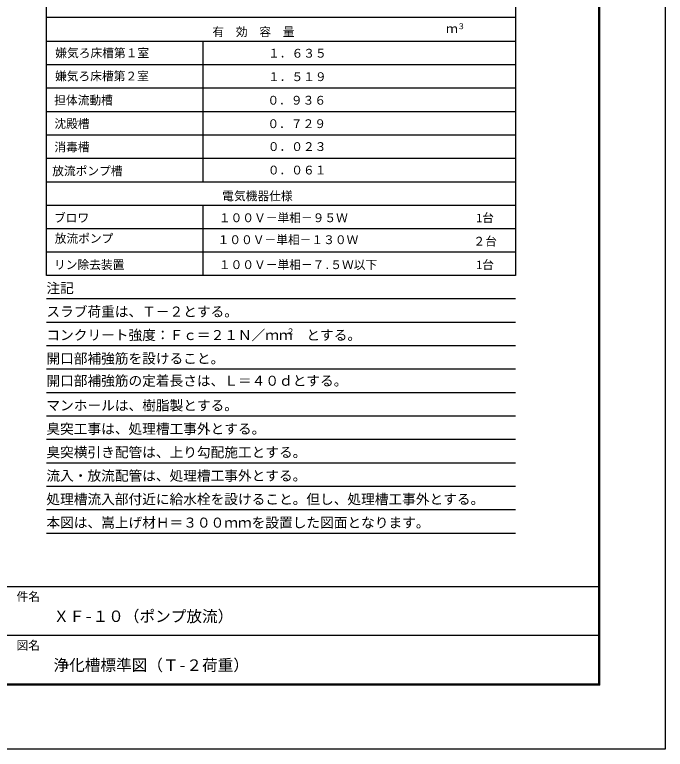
# Model space of a CAD drawing. Units: millimetres, scale not verified. Extents: x -21929 to 8910, y -6308 to 6308.
# Drawn here: x 3917 to 8910, y -6308 to -668 of the extents above; entities that cross this region are included whole.
import ezdxf
from ezdxf.enums import TextEntityAlignment as Align

# ---------------------------------------------------------------- set-up
doc = ezdxf.new("R2010")
doc.units = ezdxf.units.MM
doc.header["$LTSCALE"] = 30
for name, color, linetype, lineweight in [('0-9_水管', 3, 'Continuous', 25), ('1-3_2-0_KUTAI', 4, 'Continuous', 25), ('1-4_2-5_MOJI', 4, 'Continuous', 25), ('1-9_図面枠', 7, 'Continuous', 25), ('1-A_Axis_waku', 7, 'Continuous', 25)]:
    doc.layers.add(name, color=color, linetype=linetype, lineweight=lineweight)
doc.styles.add('ＭＳ ゴシック', font='')
doc.styles.get('ＭＳ ゴシック').set_extended_font_data('MS Gothic')

msp = doc.modelspace()

# ---------------------------------------------------------------- linework, layer by layer
at = {"layer": '0-9_水管'}
for p, q in [((7760.58, -2850.02), (4160.58, -2850.02)), ((7760.58, -3030.02), (4160.58, -3030.02)), ((7760.58, -3210.02), (4160.58, -3210.02)), ((7760.58, -3390.02), (4160.58, -3390.02)), ((7760.58, -3570.02), (4160.58, -3570.02)), ((7760.58, -3570.02), (4160.58, -3570.02)), ((7760.58, -3750.02), (4160.58, -3750.02)), ((7760.58, -3930.03), (4160.58, -3930.03)), ((7760.58, -4110.03), (4160.58, -4110.03)), ((7760.58, -4290.03), (4160.58, -4290.03)), ((7760.58, -4470.03), (4160.58, -4470.03)), ((7760.58, -4650.03), (4160.58, -4650.03))]:
    msp.add_line(p, q, dxfattribs=at)
at = {"layer": '1-3_2-0_KUTAI', "color": 3}
for p, q in [((4160.59, -2670.02), (4160.59, 1470)), ((7760.59, 1470), (7760.59, -2670.02)), ((7760.58, -690.02), (4160.58, -690.02)), ((4160.58, -870.02), (7760.58, -870.02)), ((5360.58, -870.02), (5360.58, -1950.01)), ((4160.58, -1050.02), (7760.58, -1050.02)), ((4160.58, -1230.01), (7760.58, -1230.01)), ((4160.58, -1410.01), (7760.58, -1410.01)), ((4160.58, -1590.01), (7760.58, -1590.01)), ((4160.58, -1770.01), (7760.58, -1770.01)), ((4160.58, -1950.01), (7760.58, -1950.01)), ((4160.58, -1950.01), (7760.58, -1950.01)), ((4160.58, -2130.01), (7760.58, -2130.01)), ((5360.58, -2130.01), (5360.58, -2670.02)), ((7760.58, -2490.02), (4160.58, -2490.02)), ((7760.58, -2670.02), (4160.58, -2670.02))]:
    msp.add_line(p, q, dxfattribs=at)
at = {"layer": '1-4_2-5_MOJI', "color": 3}
msp.add_line((4160.58, -2310.01), (7760.58, -2310.01), dxfattribs=at)
at = {"layer": '1-9_図面枠'}
msp.add_lwpolyline([(-8910, -6307.5), (-8910, 6307.5), (8910, 6307.5), (8910, -6307.5)], close=True, dxfattribs=at)
at = {"layer": '1-A_Axis_waku'}
for p, q in [((8400, -5806.5), (8400, 5761.5)), ((8400.6, -5807.1), (8400.6, 5762.1)), ((8401.2, -5807.7), (8401.2, 5762.7)), ((8401.8, -5808.3), (8401.8, 5763.3)), ((8402.4, -5808.9), (8402.4, 5763.9)), ((8403, -5809.5), (8403, 5764.5)), ((8403.6, -5810.1), (8403.6, 5765.1)), ((8404.2, -5810.7), (8404.2, 5765.7)), ((8404.8, -5811.3), (8404.8, 5766.3)), ((8405.4, -5811.9), (8405.4, 5766.9)), ((8406, -5812.5), (8406, 5767.5)), ((8406.6, -5813.1), (8406.6, 5768.1)), ((8407.2, -5813.7), (8407.2, 5768.7)), ((8407.8, -5814.3), (8407.8, 5769.3)), ((8408.4, -5814.9), (8408.4, 5769.9)), ((-7770, -5056.5), (8400, -5056.5)), ((239.99, -5431.5), (8399.99, -5431.5)), ((8401.8, -5808.3), (-7771.8, -5808.3)), ((8401.2, -5807.7), (-7771.2, -5807.7)), ((8400.6, -5807.1), (-7770.6, -5807.1)), ((-7770, -5806.5), (8400, -5806.5)), ((8408.4, -5814.9), (-7778.4, -5814.9)), ((8407.8, -5814.3), (-7777.8, -5814.3)), ((8407.2, -5813.7), (-7777.2, -5813.7)), ((8406.6, -5813.1), (-7776.6, -5813.1)), ((8406, -5812.5), (-7776, -5812.5)), ((8405.4, -5811.9), (-7775.4, -5811.9)), ((8404.8, -5811.3), (-7774.8, -5811.3)), ((8404.2, -5810.7), (-7774.2, -5810.7)), ((8403.6, -5810.1), (-7773.6, -5810.1)), ((8403, -5809.5), (-7773, -5809.5)), ((8402.4, -5808.9), (-7772.4, -5808.9))]:
    msp.add_line(p, q, dxfattribs=at)

# ---------------------------------------------------------------- texts
at = {"layer": '0-9_水管', "color": 4, "style": 'ＭＳ ゴシック'}
for s, height, p in [('注記', 76.98, (4160.58, -2828.82)), ('スラブ荷重は、Ｔ－２とする。', 76.98, (4160.58, -3008.82)), ('コンクリート強度：Ｆｃ＝２１Ｎ／ｍｍ\u3000とする。', 76.98, (4160.58, -3188.83)), ('２', 43.99, (6003.81, -3134.7)), ('開口部補強筋を設けること。', 76.98, (4160.58, -3368.83)), ('開口部補強筋の定着長さは、Ｌ＝４０ｄとする。', 76.98, (4160.58, -3539.62)), ('マンホールは、樹脂製とする。', 76.98, (4160.58, -3728.83)), ('臭突工事は、処理槽工事外とする。', 76.98, (4160.58, -3908.83)), ('臭突横引き配管は、上り勾配施工とする。', 76.98, (4160.58, -4088.83)), ('流入・放流配管は、処理槽工事外とする。', 76.98, (4160.58, -4268.83)), ('処理槽流入部付近に給水栓を設けること。但し、処理槽工事外とする。', 76.98, (4160.58, -4448.83)), ('本図は、嵩上げ材Ｈ＝３００ｍｍを設置した図面となります。', 76.98, (4160.58, -4628.84))]:
    msp.add_text(s, height=height, dxfattribs=at).set_placement(p, align=Align.BOTTOM_LEFT)
at = {"layer": '1-3_2-0_KUTAI', "style": 'ＭＳ ゴシック'}
for s, height, p in [('有\u3000効\u3000容\u3000量', 65.98, (5434.38, -852.61)), ('ｍ', 65.98, (7228.02, -827.84)), ('３', 43.99, (7313.18, -792.42)), ('嫌気ろ床槽第１室', 65.98, (4228.97, -1014.88)), ('１．６３５', 65.98, (5861.53, -1017.62)), ('嫌気ろ床槽第２室', 65.98, (4226.72, -1192.69)), ('１．５１９', 65.98, (5861.53, -1197.61)), ('担体流動槽', 65.98, (4220.58, -1377.62)), ('０．９３６', 65.98, (5856.66, -1378.34)), ('沈殿槽', 65.98, (4221.78, -1557.62)), ('０．７２９', 65.98, (5856.66, -1558.34)), ('消毒槽', 65.98, (4221.78, -1737.62)), ('０．０２３', 65.98, (5859.43, -1734.28)), ('放流ポンプ槽', 65.98, (4204.89, -1920.99)), ('０．０６１', 65.98, (5859.43, -1914.28)), ('電気機器仕様', 65.98, (5509.98, -2112.62)), ('ブロワ', 65.98, (4218.79, -2280.61)), ('１００Ｖ－単相－９５Ｗ', 65.98, (5483.88, -2280.61)), ('1台', 65.98, (7459.69, -2280.61)), ('リン除去装置', 65.98, (4218.79, -2640.62)), ('１００Ｖ－単相－７.５Ｗ以下', 65.98, (5483.88, -2640.62)), ('1台', 65.98, (7459.69, -2640.62))]:
    msp.add_text(s, height=height, dxfattribs=at).set_placement(p, align=Align.BOTTOM_LEFT)
at = {"layer": '1-4_2-5_MOJI', "style": 'ＭＳ ゴシック'}
for s, p in [('1台', (7459.69, -2280.61)), ('放流ポンプ', (4224.21, -2438.83)), ('１００Ｖ－単相－１３０Ｗ', (5474.28, -2449.01)), ('２台', (7437.19, -2460.61))]:
    msp.add_text(s, height=65.98, dxfattribs=at).set_placement(p, align=Align.BOTTOM_LEFT)
at = {"layer": '1-A_Axis_waku', "style": 'ＭＳ ゴシック'}
for s, height, p in [('件名', 65.98, (3931.47, -5187.88)), ('ＸＦ-１０（ポンプ放流）', 87.98, (4214.99, -5356.5)), ('図名', 65.98, (3931.47, -5562.88)), ('浄化槽標準図（Ｔ-２荷重）', 87.98, (4214.99, -5731.5))]:
    msp.add_text(s, height=height, dxfattribs=at).set_placement(p, align=Align.BOTTOM_LEFT)

doc.saveas('drawing.dxf')
